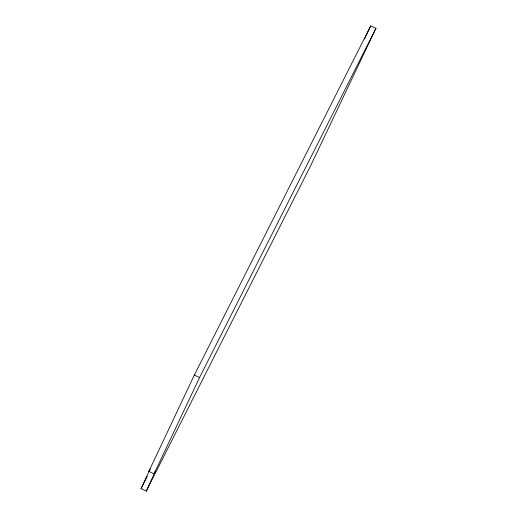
<?xml version="1.0" encoding="UTF-8"?>
<svg xmlns="http://www.w3.org/2000/svg" width="517" height="517" viewBox="0 0 517 517"><rect width="100%" height="100%" fill="white"/><g stroke="black" fill="none" stroke-linecap="round" stroke-linejoin="round"><path stroke-width="0.78" d="M141.051 488.668L150.059 469.1L148.844 471.362L154.053 473.843L155.268 471.582L146.259 491.15L141.051 488.668L147.242 476.409M148.844 471.362L194.347 375.058L370.741 25.85L375.949 28.332L310.859 165.291L146.259 491.15M154.053 473.843L199.549 377.539L375.949 28.332M364.537 38.982L370.741 25.85M194.347 375.058L199.549 377.539"/></g></svg>
